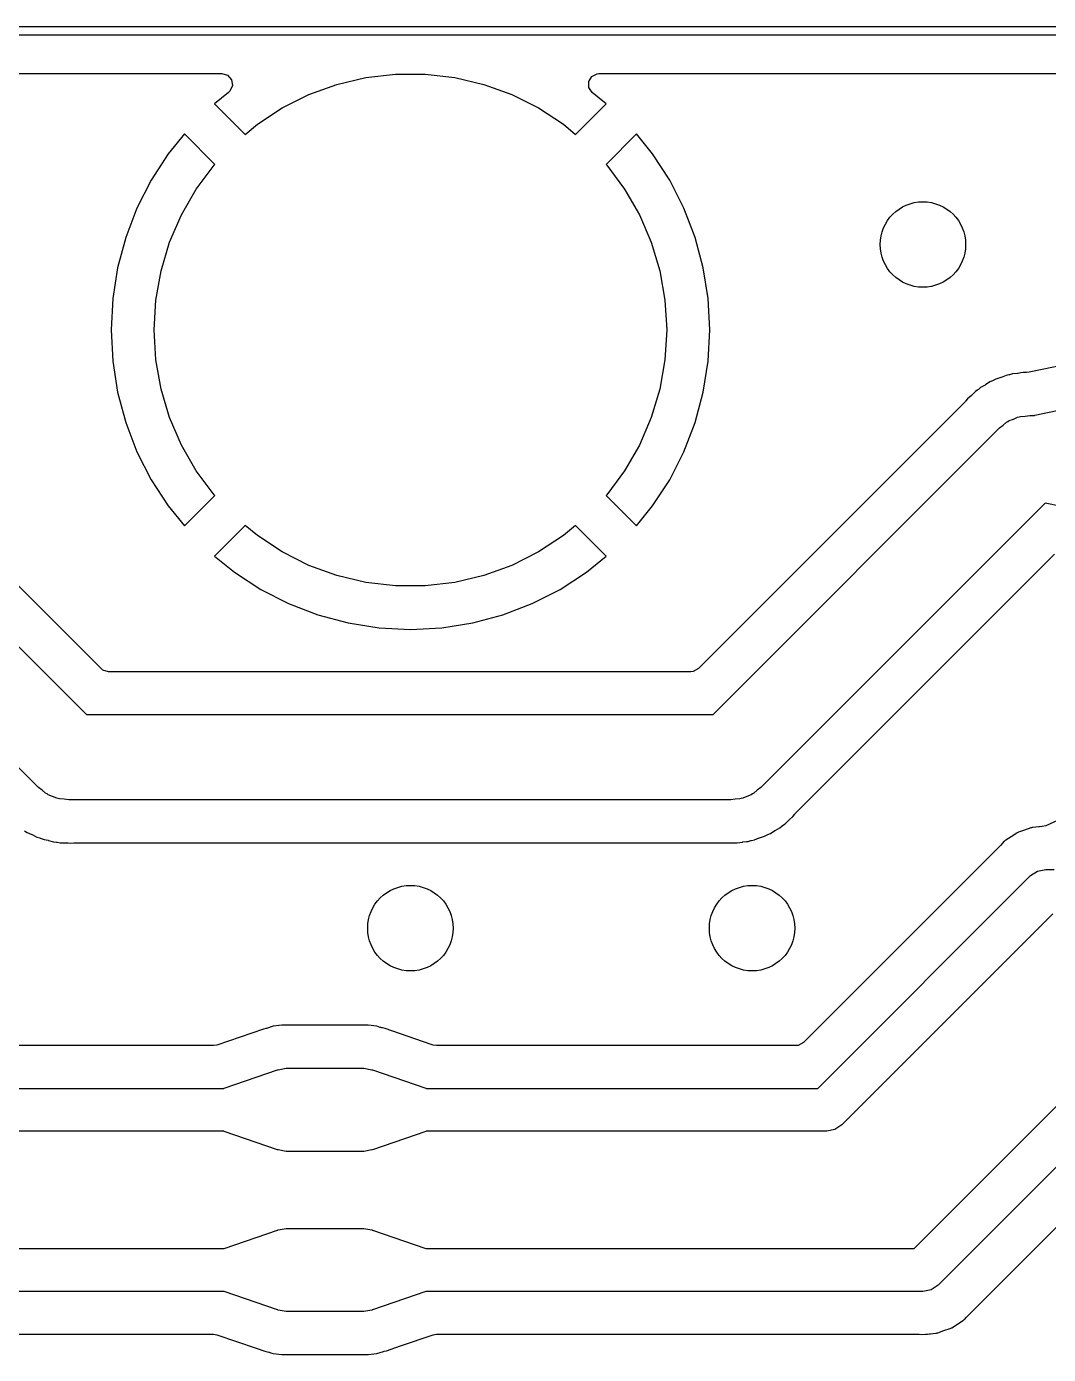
# Model space of a CAD drawing. Extents: x 0.1 to 11.5, y -4.3 to -1.1.
# Drawn here: x 3.681 to 4.152, y -1.712 to -1.1 of the extents above; entities that cross this region are included whole.
import ezdxf

# ---------------------------------------------------------------- set-up
doc = ezdxf.new("R2010")
doc.units = 0
doc.header["$MEASUREMENT"] = 0
doc.layers.add('BLACK', color=7, linetype='CONTINUOUS')

msp = doc.modelspace()

# ---------------------------------------------------------------- linework, layer by layer
at = {"layer": 'BLACK', "linetype": 'CONTINUOUS'}
for p, q in [((0.07874, -1.10039), (11.53543, -1.10039)), ((11.53346, -1.10433), (0.08071, -1.10433)), ((2.05539, -1.12205), (3.77138, -1.12205)), ((3.77138, -1.12205), (3.77402, -1.12282)), ((3.77402, -1.12282), (3.77582, -1.1249)), ((3.77582, -1.1249), (3.77621, -1.12762)), ((3.82439, -1.12701), (3.83776, -1.12384)), ((3.83776, -1.12384), (3.8514, -1.12225)), ((3.8514, -1.12225), (3.86514, -1.12225)), ((3.86514, -1.12225), (3.87878, -1.12384)), ((3.87878, -1.12384), (3.89214, -1.12701)), ((3.94043, -1.12571), (3.94184, -1.12335)), ((3.94184, -1.12335), (3.9443, -1.12212)), ((3.9443, -1.12212), (3.94516, -1.12205)), ((3.94516, -1.12205), (5.66114, -1.12205)), ((3.77445, -1.13072), (3.76799, -1.13596)), ((3.77507, -1.13013), (3.77445, -1.13072)), ((3.77621, -1.12762), (3.77507, -1.13013)), ((3.81149, -1.13171), (3.82439, -1.12701)), ((3.89214, -1.12701), (3.90505, -1.13171)), ((3.94052, -1.12846), (3.94043, -1.12571)), ((3.94209, -1.13072), (3.94052, -1.12846)), ((3.94855, -1.13596), (3.94209, -1.13072)), ((3.76799, -1.13596), (3.78214, -1.15011)), ((3.79921, -1.13787), (3.81149, -1.13171)), ((3.90505, -1.13171), (3.91732, -1.13787)), ((3.93439, -1.15011), (3.94855, -1.13596)), ((3.78774, -1.14542), (3.79921, -1.13787)), ((3.91732, -1.13787), (3.9288, -1.14542)), ((3.75407, -1.14988), (3.74664, -1.15905)), ((3.7681, -1.16391), (3.75407, -1.14988)), ((3.78214, -1.15011), (3.78774, -1.14542)), ((3.9288, -1.14542), (3.93439, -1.15011)), ((3.96247, -1.14988), (3.94844, -1.16391)), ((3.9699, -1.15905), (3.96247, -1.14988)), ((3.74664, -1.15905), (3.73877, -1.17117)), ((3.97777, -1.17117), (3.9699, -1.15905)), ((3.75959, -1.17525), (3.76779, -1.16424)), ((3.76779, -1.16424), (3.7681, -1.16391)), ((3.94844, -1.16391), (3.94875, -1.16424)), ((3.94875, -1.16424), (3.95695, -1.17525)), ((3.73877, -1.17117), (3.73221, -1.18403)), ((3.98432, -1.18403), (3.97777, -1.17117)), ((3.75272, -1.18715), (3.75959, -1.17525)), ((3.95695, -1.17525), (3.96381, -1.18715)), ((3.73221, -1.18403), (3.72704, -1.19752)), ((3.9895, -1.19752), (3.98432, -1.18403)), ((3.74728, -1.19976), (3.75272, -1.18715)), ((3.96381, -1.18715), (3.96926, -1.19976)), ((3.72704, -1.19752), (3.7233, -1.21147)), ((3.99324, -1.21147), (3.9895, -1.19752)), ((3.74334, -1.21292), (3.74728, -1.19976)), ((3.96926, -1.19976), (3.97319, -1.21292)), ((3.7233, -1.21147), (3.72104, -1.22573)), ((3.7233, -1.21147), (3.7233, -1.21147)), ((3.74096, -1.22645), (3.74334, -1.21292)), ((3.97319, -1.21292), (3.97558, -1.22645)), ((3.9955, -1.22573), (3.99324, -1.21147)), ((3.99324, -1.21147), (3.99324, -1.21147)), ((3.72104, -1.22573), (3.72028, -1.24016)), ((3.74016, -1.24016), (3.74096, -1.22645)), ((3.97558, -1.22645), (3.97638, -1.24016)), ((3.99625, -1.24016), (3.9955, -1.22573)), ((3.72028, -1.24016), (3.72028, -1.24016)), ((3.72028, -1.24016), (3.72104, -1.25458)), ((3.74096, -1.25387), (3.74016, -1.24016)), ((3.97638, -1.24016), (3.97558, -1.25387)), ((3.9955, -1.25458), (3.99625, -1.24016)), ((3.99625, -1.24016), (3.99625, -1.24016)), ((3.74334, -1.2674), (3.74096, -1.25387)), ((3.97558, -1.25387), (3.97319, -1.2674)), ((4.19373, -1.24923), (4.14339, -1.25967)), ((3.72104, -1.25458), (3.7233, -1.26885)), ((3.99324, -1.26885), (3.9955, -1.25458)), ((4.13832, -1.26016), (4.13813, -1.26019)), ((4.13962, -1.25993), (4.13832, -1.26016)), ((4.14069, -1.25973), (4.13962, -1.25993)), ((4.14228, -1.25977), (4.14069, -1.25973)), ((4.14069, -1.25973), (4.14069, -1.25973)), ((4.14069, -1.25973), (4.14069, -1.25973)), ((4.14069, -1.25973), (4.14069, -1.25973)), ((4.14339, -1.25967), (4.14228, -1.25977)), ((4.12319, -1.26554), (4.12108, -1.26672)), ((4.12335, -1.26545), (4.12319, -1.26554)), ((4.12537, -1.26412), (4.12335, -1.26545)), ((4.12663, -1.26362), (4.12537, -1.26412)), ((4.12537, -1.26412), (4.12537, -1.26412)), ((4.1269, -1.26348), (4.12663, -1.26362)), ((4.12809, -1.26283), (4.1269, -1.26348)), ((4.13039, -1.26211), (4.12809, -1.26283)), ((4.12809, -1.26283), (4.12809, -1.26283)), ((4.13057, -1.26204), (4.13039, -1.26211)), ((4.13281, -1.26115), (4.13057, -1.26204)), ((4.13414, -1.26091), (4.13281, -1.26115)), ((4.13444, -1.26084), (4.13414, -1.26091)), ((4.13573, -1.26043), (4.13444, -1.26084)), ((4.13813, -1.26019), (4.13573, -1.26043)), ((3.71567, -1.39619), (3.5912, -1.27171)), ((3.7233, -1.26885), (3.7233, -1.26885)), ((3.7233, -1.26885), (3.72704, -1.2828)), ((3.74728, -1.28055), (3.74334, -1.2674)), ((3.97319, -1.2674), (3.96926, -1.28055)), ((3.9895, -1.2828), (3.99324, -1.26885)), ((3.99324, -1.26885), (3.99324, -1.26885)), ((4.115, -1.27193), (4.11418, -1.273)), ((4.11684, -1.27036), (4.115, -1.27193)), ((4.11697, -1.27023), (4.11684, -1.27036)), ((4.11868, -1.26853), (4.11697, -1.27023)), ((4.11981, -1.26778), (4.11868, -1.26853)), ((4.11868, -1.26853), (4.11868, -1.26853)), ((4.12006, -1.2676), (4.11981, -1.26778)), ((4.12108, -1.26672), (4.12006, -1.2676)), ((4.14604, -1.27945), (4.19942, -1.26837)), ((4.11397, -1.27324), (3.99102, -1.39619)), ((4.11418, -1.273), (4.11397, -1.27324)), ((3.72704, -1.2828), (3.73221, -1.29628)), ((3.75272, -1.29317), (3.74728, -1.28055)), ((3.96926, -1.28055), (3.96381, -1.29317)), ((3.98432, -1.29628), (3.9895, -1.2828)), ((4.12978, -1.28529), (4.13147, -1.28403)), ((4.13147, -1.28403), (4.13306, -1.28265)), ((4.13306, -1.28265), (4.1337, -1.28236)), ((4.1337, -1.28236), (4.13427, -1.28194)), ((4.13427, -1.28194), (4.13624, -1.2812)), ((4.13624, -1.2812), (4.13815, -1.28032)), ((4.13815, -1.28032), (4.13885, -1.28022)), ((4.13885, -1.28022), (4.13952, -1.27998)), ((4.13952, -1.27998), (4.14162, -1.27983)), ((4.14162, -1.27983), (4.1437, -1.27953)), ((4.1437, -1.27953), (4.1459, -1.27953)), ((4.1459, -1.27953), (4.14604, -1.27945)), ((3.57691, -1.28529), (3.70894, -1.41732)), ((3.99775, -1.41732), (4.12978, -1.28529)), ((3.73221, -1.29628), (3.73877, -1.30915)), ((3.75959, -1.30506), (3.75272, -1.29317)), ((3.96381, -1.29317), (3.95695, -1.30506)), ((3.97777, -1.30915), (3.98432, -1.29628)), ((3.76779, -1.31608), (3.75959, -1.30506)), ((3.95695, -1.30506), (3.94875, -1.31608)), ((3.73877, -1.30915), (3.74664, -1.32126)), ((3.9699, -1.32126), (3.97777, -1.30915)), ((3.68687, -1.45093), (3.55484, -1.3189)), ((3.74664, -1.32126), (3.75407, -1.33044)), ((3.75407, -1.33044), (3.7681, -1.31641)), ((3.7681, -1.31641), (3.76779, -1.31608)), ((3.94875, -1.31608), (3.94844, -1.31641)), ((3.94844, -1.31641), (3.96247, -1.33044)), ((3.96247, -1.33044), (3.9699, -1.32126)), ((4.15079, -1.31996), (4.01982, -1.45093)), ((4.19942, -1.33005), (4.15079, -1.31996)), ((3.78214, -1.3302), (3.76799, -1.34436)), ((3.78774, -1.3349), (3.78214, -1.3302)), ((3.93439, -1.3302), (3.9288, -1.3349)), ((3.94855, -1.34436), (3.93439, -1.3302)), ((3.96247, -1.33044), (3.96247, -1.33044)), ((3.79921, -1.34244), (3.78774, -1.3349)), ((3.9288, -1.3349), (3.91732, -1.34244)), ((3.76799, -1.34436), (3.77716, -1.35179)), ((3.81149, -1.34861), (3.79921, -1.34244)), ((3.91732, -1.34244), (3.90505, -1.34861)), ((3.93937, -1.35179), (3.94855, -1.34436)), ((3.94855, -1.34436), (3.94855, -1.34436)), ((4.03563, -1.46298), (4.15517, -1.34345)), ((3.77716, -1.35179), (3.78928, -1.35966)), ((3.82439, -1.35331), (3.81149, -1.34861)), ((3.90505, -1.34861), (3.89214, -1.35331)), ((3.92726, -1.35966), (3.93937, -1.35179)), ((3.83776, -1.35647), (3.82439, -1.35331)), ((3.8514, -1.35807), (3.83776, -1.35647)), ((3.87878, -1.35647), (3.86514, -1.35807)), ((3.89214, -1.35331), (3.87878, -1.35647)), ((3.78928, -1.35966), (3.80214, -1.36621)), ((3.86514, -1.35807), (3.8514, -1.35807)), ((3.91439, -1.36621), (3.92726, -1.35966)), ((3.80214, -1.36621), (3.81563, -1.37139)), ((3.90091, -1.37139), (3.91439, -1.36621)), ((3.81563, -1.37139), (3.82958, -1.37513)), ((3.82958, -1.37513), (3.84384, -1.37739)), ((3.87269, -1.37739), (3.88696, -1.37513)), ((3.88696, -1.37513), (3.90091, -1.37139)), ((3.88696, -1.37513), (3.88696, -1.37513)), ((3.84384, -1.37739), (3.85827, -1.37814)), ((3.85827, -1.37814), (3.87269, -1.37739)), ((3.85827, -1.37814), (3.85827, -1.37814)), ((3.71649, -1.39684), (3.71567, -1.39619)), ((3.71913, -1.39762), (3.71649, -1.39684)), ((3.98757, -1.39762), (3.71913, -1.39762)), ((3.98861, -1.39751), (3.98757, -1.39762)), ((3.99102, -1.39619), (3.98861, -1.39751)), ((3.70894, -1.41732), (3.99775, -1.41732)), ((3.68855, -1.45219), (3.68687, -1.45093)), ((3.69014, -1.45357), (3.68855, -1.45219)), ((3.69079, -1.45386), (3.69014, -1.45357)), ((3.69135, -1.45429), (3.69079, -1.45386)), ((3.69333, -1.45502), (3.69135, -1.45429)), ((3.69524, -1.4559), (3.69333, -1.45502)), ((3.69594, -1.456), (3.69524, -1.4559)), ((4.01145, -1.4559), (4.01075, -1.456)), ((4.01337, -1.45502), (4.01145, -1.4559)), ((4.01534, -1.45429), (4.01337, -1.45502)), ((4.01591, -1.45386), (4.01534, -1.45429)), ((4.01655, -1.45357), (4.01591, -1.45386)), ((4.01814, -1.45219), (4.01655, -1.45357)), ((4.01982, -1.45093), (4.01814, -1.45219)), ((4.18448, -1.4534), (4.15115, -1.46854)), ((3.6966, -1.45624), (3.69594, -1.456)), ((3.6987, -1.45639), (3.6966, -1.45624)), ((3.70079, -1.45669), (3.6987, -1.45639)), ((4.00591, -1.45669), (3.70079, -1.45669)), ((4.00799, -1.45639), (4.00591, -1.45669)), ((4.01009, -1.45624), (4.00799, -1.45639)), ((4.01075, -1.456), (4.01009, -1.45624)), ((4.02981, -1.46843), (4.03093, -1.46769)), ((4.03093, -1.46769), (4.03263, -1.46598)), ((4.03263, -1.46598), (4.03277, -1.46586)), ((4.03277, -1.46586), (4.0346, -1.46429)), ((4.0346, -1.46429), (4.03543, -1.46322)), ((4.03543, -1.46322), (4.03563, -1.46298)), ((3.68046, -1.47085), (3.68157, -1.47163)), ((3.68157, -1.47163), (3.68157, -1.47163)), ((3.68157, -1.47163), (3.68379, -1.47258)), ((3.68379, -1.47258), (3.68396, -1.47266)), ((3.68396, -1.47266), (3.6861, -1.47378)), ((3.6861, -1.47378), (3.6874, -1.47415)), ((3.6874, -1.47415), (3.68769, -1.47425)), ((3.68769, -1.47425), (3.68893, -1.47479)), ((4.0168, -1.47507), (4.01904, -1.47418)), ((4.01904, -1.47418), (4.01921, -1.47412)), ((4.01921, -1.47412), (4.02152, -1.47339)), ((4.02152, -1.47339), (4.0227, -1.47274)), ((4.0227, -1.47274), (4.02298, -1.4726)), ((4.02298, -1.4726), (4.02424, -1.4721)), ((4.02424, -1.4721), (4.02625, -1.47077)), ((4.02625, -1.47077), (4.02641, -1.47068)), ((4.02641, -1.47068), (4.02852, -1.4695)), ((4.02852, -1.4695), (4.02955, -1.46862)), ((4.02955, -1.46862), (4.0298, -1.46844)), ((4.0298, -1.46844), (4.02981, -1.46843)), ((4.13521, -1.4736), (4.13263, -1.47519)), ((4.13773, -1.47194), (4.13521, -1.4736)), ((4.13799, -1.47181), (4.13773, -1.47194)), ((4.13825, -1.47168), (4.13798, -1.47181)), ((4.13798, -1.47181), (4.13799, -1.47181)), ((4.13851, -1.47156), (4.13825, -1.47168)), ((4.13825, -1.47168), (4.13825, -1.47168)), ((4.14138, -1.47061), (4.13851, -1.47156)), ((4.13851, -1.47156), (4.13851, -1.47156)), ((4.13851, -1.47156), (4.13851, -1.47156)), ((4.14422, -1.46958), (4.14138, -1.47061)), ((4.1445, -1.46951), (4.14422, -1.46958)), ((4.14479, -1.46945), (4.1445, -1.46951)), ((4.1445, -1.46951), (4.1445, -1.46951)), ((4.14507, -1.46939), (4.14479, -1.46945)), ((4.14479, -1.46945), (4.14479, -1.46945)), ((4.14787, -1.46914), (4.14507, -1.46939)), ((4.14808, -1.46913), (4.14787, -1.46914)), ((4.14821, -1.46911), (4.14808, -1.46913)), ((4.14936, -1.46898), (4.14821, -1.46911)), ((4.14941, -1.46897), (4.14936, -1.46898)), ((4.14944, -1.46897), (4.14941, -1.46897)), ((4.1495, -1.46896), (4.14944, -1.46897)), ((4.15115, -1.46854), (4.1495, -1.46895)), ((4.1495, -1.46895), (4.1495, -1.46896)), ((3.68893, -1.47479), (3.68893, -1.47479)), ((3.68893, -1.47479), (3.68945, -1.47489)), ((3.68945, -1.47489), (3.6913, -1.47527)), ((3.6913, -1.47527), (3.69148, -1.47532)), ((3.69148, -1.47532), (3.6938, -1.47598)), ((3.6938, -1.47598), (3.69515, -1.47608)), ((3.69515, -1.47608), (3.69546, -1.47613)), ((3.69546, -1.47613), (3.69678, -1.4764)), ((3.69678, -1.4764), (3.69678, -1.4764)), ((3.69678, -1.4764), (3.6992, -1.4764)), ((3.6992, -1.4764), (3.69938, -1.4764)), ((3.69938, -1.4764), (3.70046, -1.47649)), ((3.70046, -1.47649), (3.70179, -1.47659)), ((3.70179, -1.47659), (3.70313, -1.47642)), ((3.70179, -1.47659), (3.70179, -1.47659)), ((3.70179, -1.47659), (3.70179, -1.47659)), ((3.70313, -1.47642), (3.70344, -1.4764)), ((3.70344, -1.4764), (4.0054, -1.4764)), ((4.0054, -1.4764), (4.00891, -1.47649)), ((4.00891, -1.47649), (4.01129, -1.47606)), ((4.00891, -1.47649), (4.00891, -1.47649)), ((4.00891, -1.47649), (4.00891, -1.47649)), ((4.01129, -1.47606), (4.01147, -1.47603)), ((4.01147, -1.47603), (4.01313, -1.47587)), ((4.01313, -1.47587), (4.01388, -1.47579)), ((4.01388, -1.47579), (4.01517, -1.47539)), ((4.01517, -1.47539), (4.01547, -1.47531)), ((4.01547, -1.47531), (4.0168, -1.47507)), ((4.12989, -1.47793), (4.03939, -1.56843)), ((4.13021, -1.47759), (4.12989, -1.47793)), ((4.13196, -1.47574), (4.13021, -1.47759)), ((4.13218, -1.47555), (4.13196, -1.47573)), ((4.13196, -1.47573), (4.13196, -1.47574)), ((4.13196, -1.47574), (4.13196, -1.47574)), ((4.13241, -1.47536), (4.13218, -1.47555)), ((4.13218, -1.47555), (4.13218, -1.47555)), ((4.13263, -1.47519), (4.13241, -1.47536)), ((4.13241, -1.47536), (4.13241, -1.47536)), ((4.04612, -1.58957), (4.14412, -1.49156)), ((4.14412, -1.49156), (4.14732, -1.48943)), ((4.14732, -1.48943), (4.15108, -1.48868)), ((4.15108, -1.48868), (4.15494, -1.48868)), ((4.15432, -1.5092), (4.05716, -1.60637)), ((3.79055, -1.56221), (3.76902, -1.5696)), ((3.79164, -1.562), (3.79055, -1.56221)), ((3.79196, -1.56192), (3.79164, -1.562)), ((3.79497, -1.56092), (3.79196, -1.56192)), ((3.79898, -1.56051), (3.79497, -1.56092)), ((3.83881, -1.56051), (3.79898, -1.56051)), ((3.79898, -1.56051), (3.79898, -1.56051)), ((3.84283, -1.56092), (3.83881, -1.56051)), ((3.83881, -1.56051), (3.83881, -1.56051)), ((3.84438, -1.56144), (3.84283, -1.56092)), ((3.84283, -1.56092), (3.84283, -1.56092)), ((3.84283, -1.56092), (3.84283, -1.56092)), ((3.84283, -1.56092), (3.84283, -1.56092)), ((3.84283, -1.56092), (3.84283, -1.56092)), ((3.84465, -1.56151), (3.84438, -1.56144)), ((3.84502, -1.56159), (3.84465, -1.56151)), ((3.84545, -1.56168), (3.84502, -1.56159)), ((3.84665, -1.56201), (3.84545, -1.56168)), ((3.86386, -1.56791), (3.84665, -1.56201)), ((3.76744, -1.56986), (3.64123, -1.56986)), ((3.76902, -1.5696), (3.76744, -1.56986)), ((3.86877, -1.5696), (3.86386, -1.56791)), ((3.87036, -1.56986), (3.86877, -1.5696)), ((4.03594, -1.56986), (3.87036, -1.56986)), ((4.03697, -1.56975), (4.03594, -1.56986)), ((4.03939, -1.56843), (4.03697, -1.56975)), ((3.77246, -1.58946), (3.79701, -1.58103)), ((3.79701, -1.58103), (3.79712, -1.58104)), ((3.79712, -1.58104), (3.79726, -1.58095)), ((3.79726, -1.58095), (3.80094, -1.58022)), ((3.80094, -1.58022), (3.83686, -1.58022)), ((3.83686, -1.58022), (3.84053, -1.58095)), ((3.84053, -1.58095), (3.84064, -1.58102)), ((3.84064, -1.58102), (3.84067, -1.58101)), ((3.84067, -1.58101), (3.84078, -1.58103)), ((3.84078, -1.58103), (3.86534, -1.58946)), ((3.63105, -1.58957), (3.77229, -1.58957)), ((3.77229, -1.58957), (3.77246, -1.58946)), ((3.86534, -1.58946), (3.86546, -1.58957)), ((3.86546, -1.58957), (4.04612, -1.58957)), ((4.09041, -1.66339), (4.16627, -1.58753)), ((4.05396, -1.6085), (4.0502, -1.60925)), ((4.05716, -1.60637), (4.05396, -1.6085)), ((4.17342, -1.60821), (4.10145, -1.68019)), ((3.77234, -1.60925), (3.62697, -1.60925)), ((3.77246, -1.60936), (3.77234, -1.60925)), ((3.79701, -1.61779), (3.77246, -1.60936)), ((3.86534, -1.60936), (3.84078, -1.61779)), ((3.86551, -1.60925), (3.86534, -1.60936)), ((4.0502, -1.60925), (3.86551, -1.60925)), ((3.79713, -1.61781), (3.79701, -1.61779)), ((3.79716, -1.6178), (3.79713, -1.61781)), ((3.79726, -1.61787), (3.79716, -1.6178)), ((3.80094, -1.6186), (3.79726, -1.61787)), ((3.83686, -1.6186), (3.80094, -1.6186)), ((3.84053, -1.61787), (3.83686, -1.6186)), ((3.84067, -1.61778), (3.84053, -1.61787)), ((3.84078, -1.61779), (3.84067, -1.61778)), ((4.11568, -1.69382), (4.1704, -1.63911)), ((3.77246, -1.66328), (3.79701, -1.65485)), ((3.79701, -1.65485), (3.79712, -1.65486)), ((3.79712, -1.65486), (3.79726, -1.65477)), ((3.79726, -1.65477), (3.80094, -1.65404)), ((3.80094, -1.65404), (3.83686, -1.65404)), ((3.83686, -1.65404), (3.84053, -1.65477)), ((3.84053, -1.65477), (3.84064, -1.65484)), ((3.84064, -1.65484), (3.84067, -1.65483)), ((3.84067, -1.65483), (3.84078, -1.65485)), ((3.84078, -1.65485), (3.86534, -1.66328)), ((3.58675, -1.66339), (3.77229, -1.66339)), ((3.77229, -1.66339), (3.77246, -1.66328)), ((3.86534, -1.66328), (3.86546, -1.66339)), ((3.86546, -1.66339), (4.09041, -1.66339)), ((4.10145, -1.68019), (4.09825, -1.68232)), ((3.77234, -1.68307), (3.58268, -1.68307)), ((3.77246, -1.68318), (3.77234, -1.68307)), ((3.79701, -1.69161), (3.77246, -1.68318)), ((3.86534, -1.68318), (3.84078, -1.69161)), ((3.86551, -1.68307), (3.86534, -1.68318)), ((4.09449, -1.68307), (3.86551, -1.68307)), ((4.09825, -1.68232), (4.09449, -1.68307)), ((3.79713, -1.69163), (3.79701, -1.69161)), ((3.79716, -1.69162), (3.79713, -1.69163)), ((3.79726, -1.69169), (3.79716, -1.69162)), ((3.80094, -1.69242), (3.79726, -1.69169)), ((3.83686, -1.69242), (3.80094, -1.69242)), ((3.84053, -1.69169), (3.83686, -1.69242)), ((3.84067, -1.6916), (3.84053, -1.69169)), ((3.84078, -1.69161), (3.84067, -1.6916)), ((4.1146, -1.69497), (4.11568, -1.69382)), ((4.10419, -1.70114), (4.10706, -1.70019)), ((4.10706, -1.70019), (4.10732, -1.70007)), ((4.10706, -1.70019), (4.10706, -1.70019)), ((4.10732, -1.70007), (4.10759, -1.69994)), ((4.10732, -1.70007), (4.10732, -1.70007)), ((4.10759, -1.69994), (4.10784, -1.69981)), ((4.10759, -1.69994), (4.10759, -1.69994)), ((4.10784, -1.69981), (4.11037, -1.69815)), ((4.10784, -1.69981), (4.10784, -1.69981)), ((4.11037, -1.69815), (4.11294, -1.69656)), ((4.11294, -1.69656), (4.11316, -1.69639)), ((4.11294, -1.69656), (4.11294, -1.69656)), ((4.11316, -1.69639), (4.11339, -1.6962)), ((4.11316, -1.69639), (4.11316, -1.69639)), ((4.11339, -1.6962), (4.11361, -1.69602)), ((4.11339, -1.6962), (4.11339, -1.6962)), ((4.11361, -1.69602), (4.1146, -1.69497)), ((4.11361, -1.69602), (4.11361, -1.69602)), ((3.58311, -1.70278), (3.76744, -1.70278)), ((3.76744, -1.70278), (3.76902, -1.70304)), ((3.76902, -1.70304), (3.78713, -1.70926)), ((3.85372, -1.70821), (3.86877, -1.70304)), ((3.86877, -1.70304), (3.87036, -1.70278)), ((3.87036, -1.70278), (4.09198, -1.70278)), ((4.09198, -1.70278), (4.09269, -1.70283)), ((4.09269, -1.70283), (4.09362, -1.70296)), ((4.09362, -1.70296), (4.09567, -1.70278)), ((4.09567, -1.70278), (4.09588, -1.70278)), ((4.09588, -1.70278), (4.09621, -1.70278)), ((4.09621, -1.70278), (4.09667, -1.70272)), ((4.09621, -1.70278), (4.09621, -1.70278)), ((4.09667, -1.70272), (4.09749, -1.70263)), ((4.09749, -1.70263), (4.09799, -1.70258)), ((4.09799, -1.70258), (4.1005, -1.70236)), ((4.1005, -1.70236), (4.10078, -1.7023)), ((4.1005, -1.70236), (4.1005, -1.70236)), ((4.10078, -1.70231), (4.10107, -1.70224)), ((4.10078, -1.7023), (4.10078, -1.70231)), ((4.10107, -1.70224), (4.10135, -1.70217)), ((4.10107, -1.70224), (4.10107, -1.70224)), ((4.10135, -1.70217), (4.10419, -1.70114)), ((4.10135, -1.70217), (4.10135, -1.70217)), ((3.78713, -1.70926), (3.79114, -1.71063)), ((3.79114, -1.71063), (3.79234, -1.71096)), ((3.79234, -1.71096), (3.79234, -1.71096)), ((3.79234, -1.71096), (3.79234, -1.71096)), ((3.79234, -1.71096), (3.79307, -1.71111)), ((3.79307, -1.71111), (3.79307, -1.71111)), ((3.79307, -1.71111), (3.79314, -1.71113)), ((3.79314, -1.71113), (3.79341, -1.7112)), ((3.79341, -1.7112), (3.79432, -1.7115)), ((3.79432, -1.7115), (3.79497, -1.71172)), ((3.79497, -1.71172), (3.79497, -1.71172)), ((3.79497, -1.71172), (3.79497, -1.71172)), ((3.79497, -1.71172), (3.79898, -1.71213)), ((3.79898, -1.71213), (3.79898, -1.71213)), ((3.79898, -1.71213), (3.83881, -1.71213)), ((3.83881, -1.71213), (3.84283, -1.71172)), ((3.83881, -1.71213), (3.83881, -1.71213)), ((3.84283, -1.71172), (3.84584, -1.71072)), ((3.84584, -1.71072), (3.84615, -1.71064)), ((3.84615, -1.71064), (3.84724, -1.71043)), ((3.84724, -1.71043), (3.85372, -1.70821))]:
    msp.add_line(p, q, dxfattribs=at)
at = {"layer": 'BLACK'}
for centre in [(4.09449, -1.20079), (3.85827, -1.51575), (4.01575, -1.51575)]:
    msp.add_circle(centre, 0.01969, dxfattribs=at)

doc.saveas('drawing.dxf')
